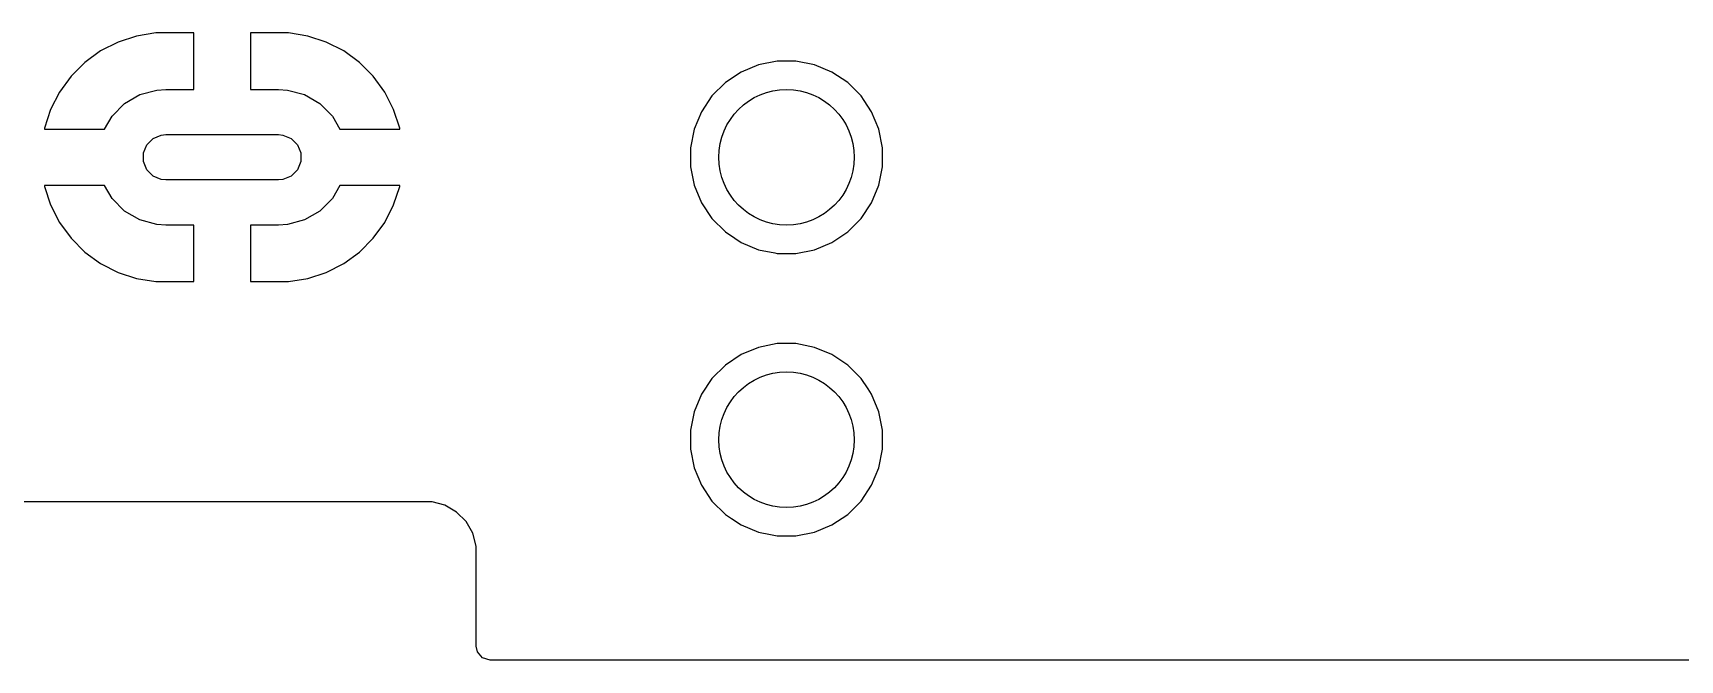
# Model space of a CAD drawing. Extents: x 1.91 to 4.47, y -4.27 to -2.07.
# Drawn here: x 2.53 to 3.105, y -4.27 to -4.051 of the extents above; entities that cross this region are included whole.
import ezdxf

# ---------------------------------------------------------------- set-up
doc = ezdxf.new("R2010")
doc.units = 0
doc.header["$MEASUREMENT"] = 0
doc.layers.add('BLACK', color=7, linetype='CONTINUOUS')

msp = doc.modelspace()

# ---------------------------------------------------------------- linework, layer by layer
at = {"layer": 'BLACK', "linetype": 'CONTINUOUS'}
for p, q in [((2.55975, -4.05435), (2.55368, -4.05745)), ((2.56624, -4.05225), (2.55975, -4.05435)), ((2.57297, -4.05118), (2.56624, -4.05225)), ((2.58622, -4.05118), (2.57297, -4.05118)), ((2.58622, -4.07087), (2.58622, -4.05118)), ((2.61916, -4.05118), (2.60591, -4.05118)), ((2.60591, -4.05118), (2.60591, -4.07087)), ((2.62589, -4.05225), (2.61916, -4.05118)), ((2.63237, -4.05435), (2.62589, -4.05225)), ((2.63845, -4.05745), (2.63237, -4.05435)), ((2.54817, -4.06146), (2.54335, -4.06628)), ((2.55368, -4.05745), (2.54817, -4.06146)), ((2.64396, -4.06146), (2.63845, -4.05745)), ((2.64878, -4.06628), (2.64396, -4.06146)), ((2.78962, -4.061), (2.78315, -4.06229)), ((2.79621, -4.061), (2.78962, -4.061)), ((2.78962, -4.061), (2.78962, -4.061)), ((2.80268, -4.06229), (2.79621, -4.061)), ((2.79621, -4.061), (2.79621, -4.061)), ((2.54335, -4.06628), (2.53934, -4.07179)), ((2.65279, -4.07179), (2.64878, -4.06628)), ((2.77705, -4.06481), (2.77157, -4.06848)), ((2.78315, -4.06229), (2.77705, -4.06481)), ((2.78315, -4.06229), (2.78315, -4.06229)), ((2.80877, -4.06481), (2.80268, -4.06229)), ((2.80268, -4.06229), (2.80268, -4.06229)), ((2.81426, -4.06848), (2.80877, -4.06481)), ((2.53934, -4.07179), (2.53624, -4.07786)), ((2.562, -4.07575), (2.56734, -4.07266)), ((2.56734, -4.07266), (2.57329, -4.07107)), ((2.57329, -4.07107), (2.57638, -4.07087)), ((2.57638, -4.07087), (2.58622, -4.07087)), ((2.60591, -4.07087), (2.61575, -4.07087)), ((2.61575, -4.07087), (2.61883, -4.07107)), ((2.61883, -4.07107), (2.62479, -4.07266)), ((2.62479, -4.07266), (2.63013, -4.07575)), ((2.65588, -4.07786), (2.65279, -4.07179)), ((2.7669, -4.07314), (2.76324, -4.07863)), ((2.77157, -4.06848), (2.7669, -4.07314)), ((2.81892, -4.07314), (2.81426, -4.06848)), ((2.81998, -4.07472), (2.81892, -4.07314)), ((2.53624, -4.07786), (2.53414, -4.08435)), ((2.55764, -4.08011), (2.562, -4.07575)), ((2.63013, -4.07575), (2.63449, -4.08011)), ((2.65799, -4.08435), (2.65588, -4.07786)), ((2.76324, -4.07863), (2.76072, -4.08472)), ((2.82259, -4.07863), (2.81998, -4.07472)), ((2.82511, -4.08472), (2.82259, -4.07863)), ((2.53414, -4.08435), (2.53409, -4.08465)), ((2.53409, -4.08465), (2.55502, -4.08465)), ((2.53409, -4.08465), (2.53409, -4.08465)), ((2.55502, -4.08465), (2.55764, -4.08011)), ((2.63449, -4.08011), (2.63711, -4.08465)), ((2.63711, -4.08465), (2.65804, -4.08465)), ((2.65804, -4.08465), (2.65799, -4.08435)), ((2.65804, -4.08465), (2.65804, -4.08465)), ((2.76072, -4.08472), (2.75943, -4.09119)), ((2.76072, -4.08472), (2.76072, -4.08472)), ((2.8264, -4.09119), (2.82511, -4.08472)), ((2.56866, -4.09295), (2.56983, -4.09011)), ((2.56983, -4.09011), (2.572, -4.08794)), ((2.572, -4.08794), (2.57484, -4.08677)), ((2.57484, -4.08677), (2.57638, -4.08661)), ((2.57638, -4.08661), (2.61575, -4.08661)), ((2.61575, -4.08661), (2.61728, -4.08677)), ((2.61728, -4.08677), (2.62012, -4.08794)), ((2.62012, -4.08794), (2.6223, -4.09011)), ((2.6223, -4.09011), (2.62347, -4.09295)), ((2.56866, -4.09602), (2.56866, -4.09295)), ((2.56983, -4.09886), (2.56866, -4.09602)), ((2.62347, -4.09602), (2.6223, -4.09886)), ((2.62347, -4.09295), (2.62347, -4.09602)), ((2.75943, -4.09119), (2.75943, -4.09779)), ((2.8264, -4.09779), (2.8264, -4.09119)), ((2.8264, -4.09119), (2.8264, -4.09119)), ((2.572, -4.10104), (2.56983, -4.09886)), ((2.57484, -4.10221), (2.572, -4.10104)), ((2.62012, -4.10104), (2.61728, -4.10221)), ((2.6223, -4.09886), (2.62012, -4.10104)), ((2.75943, -4.09779), (2.76072, -4.10425)), ((2.82511, -4.10426), (2.8264, -4.09779)), ((2.55502, -4.10433), (2.53409, -4.10433)), ((2.53409, -4.10433), (2.53414, -4.10463)), ((2.53414, -4.10463), (2.53624, -4.11111)), ((2.55764, -4.10887), (2.55502, -4.10433)), ((2.57638, -4.10236), (2.57484, -4.10221)), ((2.61575, -4.10236), (2.57638, -4.10236)), ((2.61728, -4.10221), (2.61575, -4.10236)), ((2.63711, -4.10433), (2.63449, -4.10887)), ((2.65804, -4.10433), (2.63711, -4.10433)), ((2.65588, -4.11111), (2.65799, -4.10463)), ((2.65799, -4.10463), (2.65804, -4.10433)), ((2.76072, -4.10425), (2.76072, -4.10426)), ((2.76072, -4.10426), (2.76324, -4.11035)), ((2.82259, -4.11035), (2.82511, -4.10426)), ((2.53624, -4.11111), (2.53934, -4.11719)), ((2.562, -4.11323), (2.55764, -4.10887)), ((2.56734, -4.11631), (2.562, -4.11323)), ((2.63013, -4.11323), (2.62479, -4.11631)), ((2.63449, -4.10887), (2.63013, -4.11323)), ((2.65279, -4.11719), (2.65588, -4.11111)), ((2.76324, -4.11035), (2.7669, -4.11583)), ((2.81892, -4.11583), (2.82259, -4.11035)), ((2.53934, -4.11719), (2.54335, -4.1227)), ((2.57329, -4.11791), (2.56734, -4.11631)), ((2.57638, -4.11811), (2.57329, -4.11791)), ((2.58622, -4.11811), (2.57638, -4.11811)), ((2.58622, -4.1378), (2.58622, -4.11811)), ((2.61575, -4.11811), (2.60591, -4.11811)), ((2.60591, -4.11811), (2.60591, -4.1378)), ((2.61883, -4.11791), (2.61575, -4.11811)), ((2.62479, -4.11631), (2.61883, -4.11791)), ((2.64878, -4.1227), (2.65279, -4.11719)), ((2.7669, -4.11583), (2.77157, -4.1205)), ((2.81426, -4.1205), (2.81892, -4.11583)), ((2.54335, -4.1227), (2.54817, -4.12752)), ((2.64396, -4.12752), (2.64878, -4.1227)), ((2.77157, -4.1205), (2.77487, -4.1227)), ((2.77487, -4.1227), (2.77705, -4.12416)), ((2.77705, -4.12416), (2.78315, -4.12669)), ((2.80268, -4.12669), (2.80877, -4.12416)), ((2.80877, -4.12416), (2.81426, -4.1205)), ((2.54817, -4.12752), (2.55368, -4.13153)), ((2.63845, -4.13153), (2.64396, -4.12752)), ((2.78315, -4.12669), (2.78884, -4.12782)), ((2.78884, -4.12782), (2.78962, -4.12797)), ((2.78962, -4.12797), (2.78962, -4.12797)), ((2.78962, -4.12797), (2.78962, -4.12797)), ((2.78962, -4.12797), (2.79621, -4.12797)), ((2.79621, -4.12797), (2.80268, -4.12669)), ((2.79621, -4.12797), (2.79621, -4.12797)), ((2.55368, -4.13153), (2.55975, -4.13462)), ((2.55975, -4.13462), (2.56624, -4.13673)), ((2.62589, -4.13673), (2.63237, -4.13462)), ((2.63237, -4.13462), (2.63845, -4.13153)), ((2.56624, -4.13673), (2.57297, -4.1378)), ((2.57297, -4.1378), (2.58622, -4.1378)), ((2.60591, -4.1378), (2.61916, -4.1378)), ((2.61916, -4.1378), (2.62589, -4.13673)), ((2.78962, -4.15943), (2.78315, -4.16072)), ((2.79621, -4.15943), (2.78962, -4.15943)), ((2.78962, -4.15943), (2.78962, -4.15943)), ((2.80268, -4.16072), (2.79621, -4.15943)), ((2.79621, -4.15943), (2.79621, -4.15943)), ((2.77705, -4.16324), (2.77157, -4.1669)), ((2.78315, -4.16072), (2.77705, -4.16324)), ((2.78315, -4.16072), (2.78315, -4.16072)), ((2.80877, -4.16324), (2.80268, -4.16072)), ((2.80268, -4.16072), (2.80268, -4.16072)), ((2.81426, -4.1669), (2.80877, -4.16324)), ((2.77157, -4.1669), (2.7669, -4.17157)), ((2.81892, -4.17157), (2.81426, -4.1669)), ((2.7669, -4.17157), (2.76324, -4.17705)), ((2.82136, -4.17522), (2.81892, -4.17157)), ((2.82259, -4.17705), (2.82136, -4.17522)), ((2.76324, -4.17705), (2.76072, -4.18315)), ((2.82511, -4.18315), (2.82259, -4.17705)), ((2.76072, -4.18315), (2.75943, -4.18962)), ((2.76072, -4.18315), (2.76072, -4.18315)), ((2.8264, -4.18962), (2.82511, -4.18315)), ((2.75943, -4.18962), (2.75943, -4.19621)), ((2.8264, -4.19621), (2.8264, -4.18962)), ((2.8264, -4.18962), (2.8264, -4.18962)), ((2.75943, -4.19621), (2.76072, -4.20268)), ((2.82511, -4.20268), (2.8264, -4.19621)), ((2.76072, -4.20268), (2.76072, -4.20268)), ((2.76072, -4.20268), (2.76324, -4.20877)), ((2.82259, -4.20877), (2.82511, -4.20268)), ((2.76324, -4.20877), (2.7669, -4.21426)), ((2.81892, -4.21426), (2.82259, -4.20877)), ((2.66775, -4.21455), (2.52584, -4.21455)), ((2.66926, -4.21455), (2.66775, -4.21455)), ((2.67378, -4.21576), (2.66926, -4.21455)), ((2.67782, -4.21809), (2.67378, -4.21576)), ((2.7669, -4.21426), (2.77157, -4.21892)), ((2.81426, -4.21892), (2.81892, -4.21426)), ((2.68112, -4.22139), (2.67782, -4.21809)), ((2.68346, -4.22544), (2.68112, -4.22139)), ((2.77157, -4.21892), (2.77373, -4.22037)), ((2.77373, -4.22037), (2.77705, -4.22259)), ((2.77705, -4.22259), (2.78315, -4.22511)), ((2.80268, -4.22511), (2.80877, -4.22259)), ((2.80877, -4.22259), (2.81426, -4.21892)), ((2.68467, -4.22995), (2.68346, -4.22544)), ((2.78315, -4.22511), (2.78734, -4.22594)), ((2.78734, -4.22594), (2.78962, -4.2264)), ((2.78962, -4.2264), (2.78962, -4.2264)), ((2.78962, -4.2264), (2.78962, -4.2264)), ((2.78962, -4.2264), (2.79621, -4.2264)), ((2.79621, -4.2264), (2.80268, -4.22511)), ((2.79621, -4.2264), (2.79621, -4.2264)), ((2.68467, -4.26478), (2.68467, -4.22995)), ((2.68467, -4.22995), (2.68467, -4.22995)), ((2.68511, -4.26681), (2.68467, -4.26478)), ((2.68691, -4.26889), (2.68511, -4.26681)), ((2.68955, -4.26967), (2.68691, -4.26889)), ((3.25691, -4.26967), (2.68955, -4.26967))]:
    msp.add_line(p, q, dxfattribs=at)
at = {"layer": 'BLACK'}
for centre in [(2.79291, -4.09449), (2.79291, -4.19291)]:
    msp.add_circle(centre, 0.02362, dxfattribs=at)

doc.saveas('drawing.dxf')
